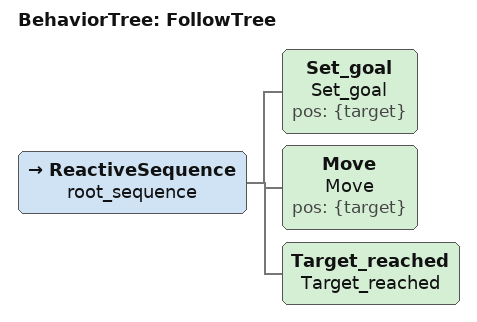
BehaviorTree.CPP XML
<root main_tree_to_execute = "FollowTree" >
     <BehaviorTree ID="FollowTree">

        <ReactiveSequence name="root_sequence">
            <!--****Follow without navigation****-->

            <!--****Follow with navigation****-->
            <Set_goal name="Set_goal" pos="{target}"/>
            <Move name="Move" pos="{target}"/>

            <Target_reached name="Target_reached"/>
        </ReactiveSequence>

     </BehaviorTree>
 </root>
